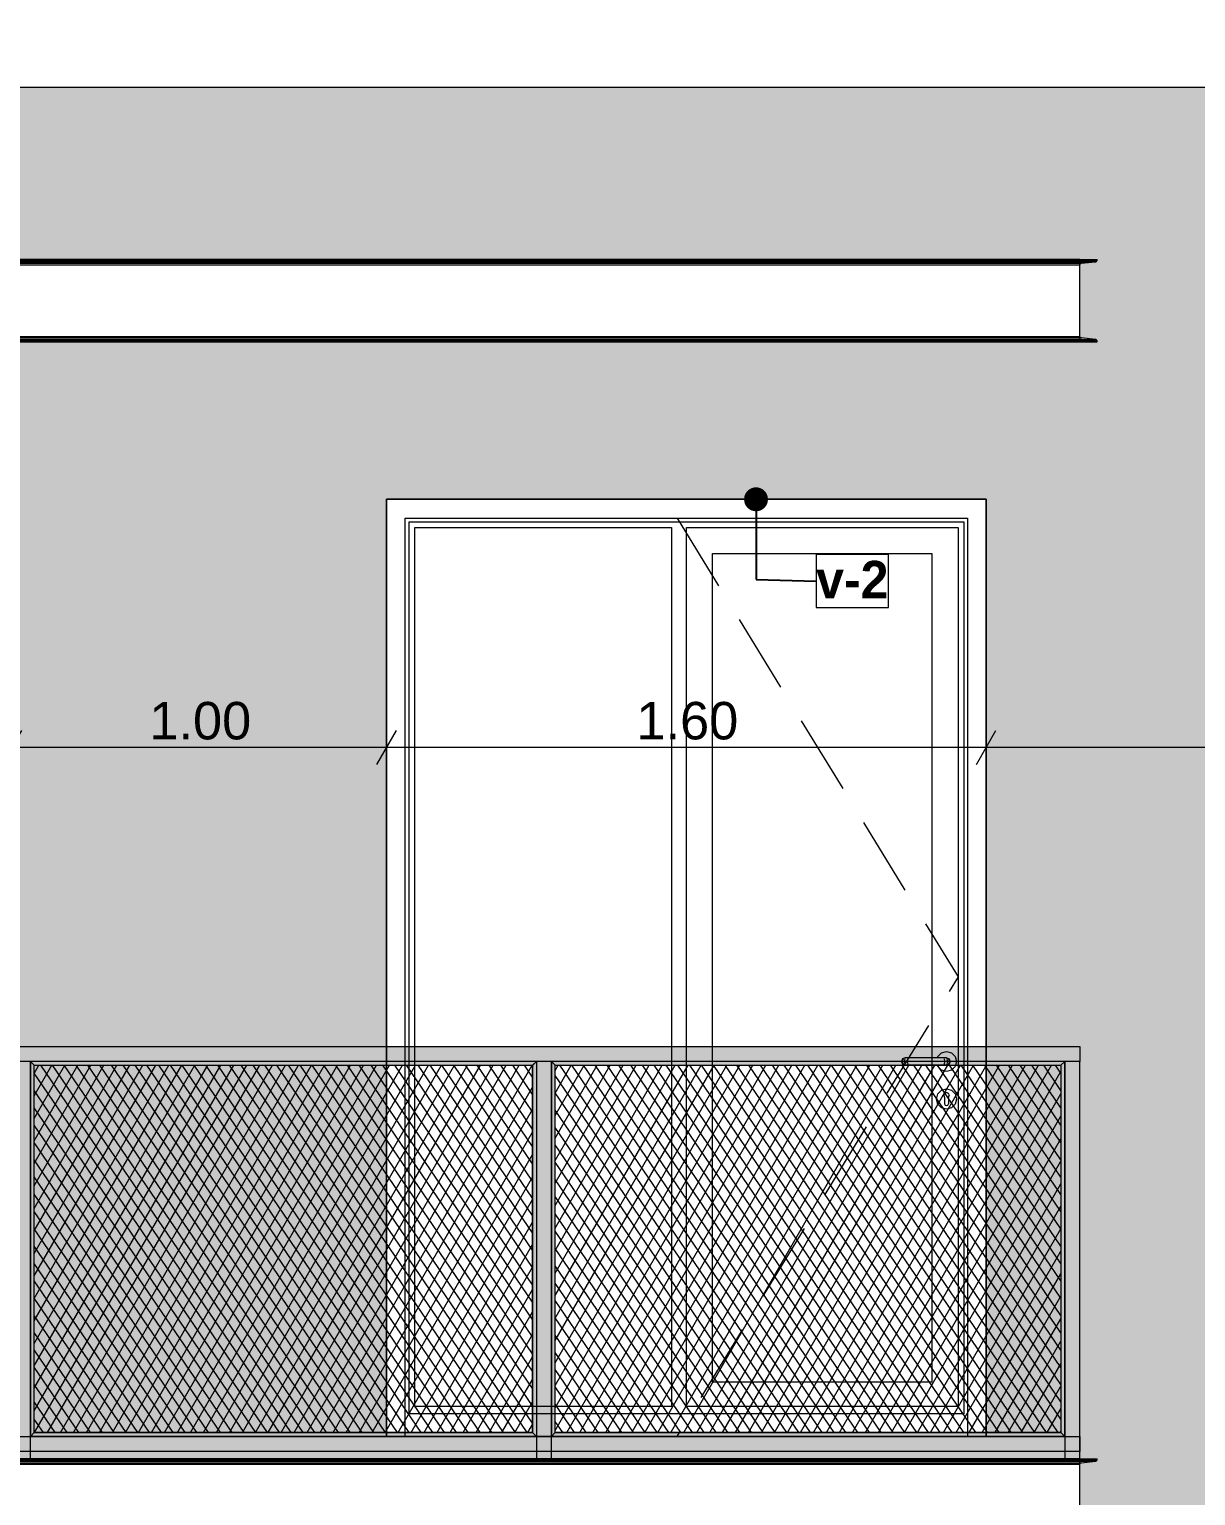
# Model space of a CAD drawing. Header units: millimetres. Extents: x 475206255 to 476720147, y 4620882299 to 4621447368.
# Drawn here: x 475420113 to 475423225, y 4621141987 to 4621145899 of the extents above; entities that cross this region are included whole.
import ezdxf

# ---------------------------------------------------------------- set-up
doc = ezdxf.new("R2010")
doc.units = ezdxf.units.MM
doc.header["$MEASUREMENT"] = 0
doc.set_wipeout_variables(frame=1)
doc.linetypes.add('Hidden Line', pattern=[317.5, 211.666667, -105.833333])
for name, color, linetype, lineweight in [('2D Drafting - General_Pen_No__30_Pen_No__9_Pen_No__9_Pen_No__253', 252, 'Continuous', 0), ('2D Drafting - General_Pen_No__30_Pen_No__9_Pen_No__9_Pen_No__7', 7, 'Continuous', 0), ('2D Drafting - General_Pen_No__7_Pen_No__7', 7, 'Continuous', 0), ('Dimensioning - General_Pen_No__142', 142, 'Continuous', 0), ('New_2D Drafting - General_Pen_No__30_Pen_No__9_Pen_No__9_Pen_No__255', 255, 'Continuous', 0), ('New_2D Drafting - General_Pen_No__30_Pen_No__9_Pen_No__9_Pen_No__7', 7, 'Continuous', 0), ('New_2D Drafting - General_Pen_No__4', 7, 'Continuous', 0), ('New_2D Drafting - General_Pen_No__7', 7, 'Continuous', 0), ('New_Annotation - Label_Pen_No__1', 1, 'Continuous', 0), ('New_Structural - Bearing_Pen_No__250', 7, 'Continuous', 0), ('Structural - Bearing_Pen_No__250', 7, 'Continuous', 0), ('zoma_Pen_No__142', 142, 'Continuous', 0)]:
    doc.layers.add(name, color=color, linetype=linetype, lineweight=lineweight)
doc.layers.add('Dimensioning - General', color=7, linetype='Continuous')
doc.layers.add('zoma', color=7, linetype='Continuous')
doc.styles.add('GENERATED_STYLE_2', font='arial.ttf')
doc.styles.add('GENERATED_STYLE_5', font='')
doc.styles.get('GENERATED_STYLE_5').set_extended_font_data('Avaza', bold=True)
doc.dimstyles.new('GENERATED_STYLE__1', dxfattribs={"dimtxt": 100, "dimasz": 68.640772, "dimexe": 0.18, "dimexo": 0.0625, "dimgap": 0, "dimtad": 1, "dimlfac": 0.001, "dimzin": 0, "dimdsep": 46, "dimtxsty": 'GENERATED_STYLE_2', "dimblk": 'ARROWHEAD_2', "dimblk1": 'ARROWHEAD_2', "dimblk2": 'ARROWHEAD_2', "dimcen": 0.09, "dimse1": 1, "dimse2": 1, "dimclrd": 142, "dimclre": 142, "dimclrt": 142, "dimadec": 0, "dimazin": 0, "dimtfac": 1, "dimtdec": 4, "dimtmove": 0, "dimatfit": 3, "dimfxl": 1, "dimtolj": 1, "dimtzin": 0, "dimarcsym": 0})
doc.dimstyles.new('GENERATED_STYLE__18', dxfattribs={"dimtxt": 100, "dimasz": 68.640772, "dimexe": 0.18, "dimexo": 0.0625, "dimgap": 0, "dimtad": 1, "dimtih": 1, "dimtoh": 1, "dimlfac": 0.001, "dimzin": 0, "dimdsep": 46, "dimtxsty": 'GENERATED_STYLE_2', "dimblk": 'ARROWHEAD_2', "dimblk1": 'ARROWHEAD_2', "dimblk2": 'ARROWHEAD_2', "dimcen": 0.09, "dimse1": 1, "dimse2": 1, "dimclrd": 142, "dimclre": 142, "dimclrt": 142, "dimadec": 0, "dimazin": 0, "dimtfac": 1, "dimtdec": 4, "dimtmove": 0, "dimatfit": 3, "dimfxl": 1, "dimtolj": 1, "dimtzin": 0, "dimarcsym": 0})
doc.dimstyles.new('GENERATED_STYLE__3', dxfattribs={"dimtxt": 200, "dimasz": 64.421331, "dimexe": 0.18, "dimexo": 3, "dimgap": 0, "dimtad": 1, "dimtih": 1, "dimtoh": 1, "dimlfac": 0.001, "dimzin": 0, "dimdsep": 46, "dimtxsty": 'GENERATED_STYLE_2', "dimblk": 'ARROWHEAD_2', "dimblk1": 'ARROWHEAD_2', "dimblk2": 'ARROWHEAD_2', "dimcen": 0.09, "dimclrd": 142, "dimclre": 142, "dimclrt": 142, "dimadec": 0, "dimazin": 0, "dimtfac": 1, "dimtdec": 4, "dimtmove": 0, "dimatfit": 3, "dimfxl": 1, "dimtolj": 1, "dimtzin": 0, "dimarcsym": 0})
doc.dimstyles.new('GENERATED_STYLE__33', dxfattribs={"dimtxt": 0.18, "dimasz": 127.68, "dimexe": 0.18, "dimexo": 0.0625, "dimgap": 0, "dimtad": 0, "dimtih": 1, "dimtoh": 1, "dimdec": 4, "dimzin": 0, "dimdsep": 46, "dimcen": 0.09, "dimadec": 0, "dimazin": 0, "dimtfac": 1, "dimtdec": 4, "dimtmove": 0, "dimatfit": 3, "dimldrblk": 'ARROWHEAD_11', "dimfxl": 1, "dimtolj": 1, "dimtzin": 0, "dimarcsym": 0})
pattern_1 = [(60, (475826095.757, 4621095193.19), (-25.9807621, 15), []), (124.306619, (475826095.757, 4621095193.19), (23.8156986, 11.25), [])]

# ---------------------------------------------------------------- blocks, each defined once
blk = doc.blocks.new('*D552', base_point=(475826095.8, 4621095193.2))
at = {"layer": 'Dimensioning - General_Pen_No__142', "color": 142, "linetype": 'Continuous', "lineweight": 0, "transparency": 16777216}
for p, q in [((475424795.3, 4621142171.1), (475424885.6, 4621142118.9)), ((475424908.2, 4621142145), (475424772.7, 4621142145)), ((475424840.5, 4621141444.9), (475424840.5, 4621142145)), ((475424795.3, 4621141471), (475424885.6, 4621141418.9)), ((475424908.2, 4621141444.9), (475424772.7, 4621141444.9))]:
    blk.add_line(p, q, dxfattribs=at)
at = {"layer": 'Dimensioning - General_Pen_No__142', "color": 142, "lineweight": 0, "transparency": 16777216, "insert": (475424820.5, 4621141661.5), "char_height": 100, "attachment_point": 7, "rotation": 90, "style": 'GENERATED_STYLE_2'}
blk.add_mtext('\\A1;{\\pql;\\fArial|b0|i0|c204|p0;\\W1.000000;0.70}', dxfattribs=at)
blk = doc.blocks.new('ARROWHEAD_2')
at = {"color": 0, "linetype": 'Continuous', "lineweight": 0}
for p, q in [((-0.378, -0.655), (0.378, 0.655)), ((0, 0), (-1, 0))]:
    blk.add_line(p, q, dxfattribs=at)
blk = doc.blocks.new('*D553', base_point=(475826095.8, 4621095193.2))
at = {"layer": 'Dimensioning - General_Pen_No__142', "color": 142, "linetype": 'Continuous', "lineweight": 0, "transparency": 16777216}
for p, q in [((475424795.3, 4621144671), (475424885.6, 4621144618.9)), ((475424908.2, 4621144644.9), (475424772.7, 4621144644.9)), ((475424840.5, 4621142145), (475424840.5, 4621144644.9)), ((475424795.3, 4621142171.1), (475424885.6, 4621142118.9)), ((475424908.2, 4621142145), (475424772.7, 4621142145))]:
    blk.add_line(p, q, dxfattribs=at)
at = {"layer": 'Dimensioning - General_Pen_No__142', "color": 142, "lineweight": 0, "transparency": 16777216, "insert": (475424820.5, 4621143261.5), "char_height": 100, "attachment_point": 7, "rotation": 90, "style": 'GENERATED_STYLE_2'}
blk.add_mtext('\\A1;{\\pql;\\fArial|b0|i0|c204|p0;\\W1.000000;2.50}', dxfattribs=at)
blk = doc.blocks.new('*D554', base_point=(475826095.8, 4621095193.2))
at = {"layer": 'Dimensioning - General_Pen_No__142', "color": 142, "linetype": 'Continuous', "lineweight": 0, "transparency": 16777216}
for p, q in [((475424885.6, 4621145718.5), (475424795.3, 4621145770.6)), ((475424840.5, 4621145744.5), (475424840.5, 4621145788.7)), ((475424908.2, 4621145744.5), (475424772.7, 4621145744.5)), ((475424840.5, 4621144644.9), (475424840.5, 4621145744.5)), ((475424795.3, 4621144671), (475424885.6, 4621144618.9)), ((475424908.2, 4621144644.9), (475424772.7, 4621144644.9))]:
    blk.add_line(p, q, dxfattribs=at)
at = {"layer": 'Dimensioning - General_Pen_No__142', "color": 142, "lineweight": 0, "transparency": 16777216, "insert": (475424820.5, 4621145061.3), "char_height": 100, "attachment_point": 7, "rotation": 90, "style": 'GENERATED_STYLE_2'}
blk.add_mtext('\\A1;{\\pql;\\fArial|b0|i0|c204|p0;\\W1.000000;1.10}', dxfattribs=at)
blk = doc.blocks.new('*D1526', base_point=(475826095.8, 4621095193.2))
at = {"layer": 'zoma_Pen_No__142', "color": 142, "linetype": 'Continuous', "lineweight": 0, "transparency": 16777216}
for p, q in [((475414015.9, 4621126477.3), (475414015.9, 4621126604.5)), ((475420515.9, 4621126477.3), (475420515.9, 4621126604.5)), ((475414040.3, 4621126583.3), (475413991.4, 4621126498.5)), ((475420540.3, 4621126583.3), (475420491.4, 4621126498.5)), ((475414015.9, 4621126540.9), (475420515.9, 4621126540.9))]:
    blk.add_line(p, q, dxfattribs=at)
at = {"layer": 'zoma_Pen_No__142', "color": 142, "lineweight": 0, "transparency": 16777216, "char_height": 200, "attachment_point": 7, "style": 'GENERATED_STYLE_2'}
for s, insert in [('\\A1;{\\pql;\\fArial|b0|i0|c204|p0;\\W1.000000;6.50}', (475416998.9, 4621126580.9)), ('\\A1;{\\pql;\\fArial|b0|i0|c204|p0;\\W1.000000;0.40}', (475419957.5, 4621126580.9))]:
    blk.add_mtext(s, dxfattribs=dict(at, insert=insert))
blk = doc.blocks.new('*D1527', base_point=(475826095.8, 4621095193.2))
at = {"layer": 'zoma_Pen_No__142', "color": 142, "linetype": 'Continuous', "lineweight": 0, "transparency": 16777216}
for p, q in [((475420515.9, 4621126477.3), (475420515.9, 4621126604.5)), ((475420915.9, 4621126477.3), (475420915.9, 4621126604.5)), ((475420540.3, 4621126583.3), (475420491.4, 4621126498.5)), ((475420940.3, 4621126583.3), (475420891.4, 4621126498.5)), ((475420515.9, 4621126540.9), (475420915.9, 4621126540.9))]:
    blk.add_line(p, q, dxfattribs=at)
blk = doc.blocks.new('*D1528', base_point=(475826095.8, 4621095193.2))
at = {"layer": 'zoma_Pen_No__142', "color": 142, "linetype": 'Continuous', "lineweight": 0, "transparency": 16777216}
for p, q in [((475420915.9, 4621126477.3), (475420915.9, 4621126604.5)), ((475427415.9, 4621126477.3), (475427415.9, 4621126604.5)), ((475420940.3, 4621126583.3), (475420891.4, 4621126498.5)), ((475427440.3, 4621126583.3), (475427391.4, 4621126498.5)), ((475420915.9, 4621126540.9), (475427415.9, 4621126540.9))]:
    blk.add_line(p, q, dxfattribs=at)
at = {"layer": 'zoma_Pen_No__142', "color": 142, "lineweight": 0, "transparency": 16777216, "char_height": 200, "attachment_point": 7, "style": 'GENERATED_STYLE_2'}
for s, insert in [('\\A1;{\\pql;\\fArial|b0|i0|c204|p0;\\W1.000000;6.50}', (475423898.9, 4621126580.9)), ('\\A1;{\\pql;\\fArial|b0|i0|c204|p0;\\W1.000000;0.40}', (475426857.5, 4621126580.9))]:
    blk.add_mtext(s, dxfattribs=dict(at, insert=insert))
blk = doc.blocks.new('ARROWHEAD_11')
at = {"color": 0, "linetype": 'Continuous', "lineweight": 0}
blk.add_line((0, 0), (-1, 0), dxfattribs=at)
at = {"color": 0, "linetype": 'Continuous', "lineweight": 0, "const_width": 0.25, "flags": 128}
blk.add_lwpolyline([(-0.125, 0, 1), (0.125, 0, 1)], format="xyb", close=True, dxfattribs=at)
blk = doc.blocks.new('*D1869', base_point=(475826095.8, 4621095193.2))
at = {"layer": 'Dimensioning - General_Pen_No__142', "color": 142, "linetype": 'Continuous', "lineweight": 0, "transparency": 16777216}
for p, q in [((475419841.3, 4621142111), (475419931.6, 4621142058.9)), ((475419954.2, 4621142085), (475419818.7, 4621142085)), ((475419886.5, 4621141865), (475419886.5, 4621142085)), ((475419841.3, 4621141891), (475419931.6, 4621141838.9)), ((475419954.2, 4621141865), (475419818.7, 4621141865))]:
    blk.add_line(p, q, dxfattribs=at)
blk = doc.blocks.new('*D1870', base_point=(475826095.8, 4621095193.2))
at = {"layer": 'Dimensioning - General_Pen_No__142', "color": 142, "linetype": 'Continuous', "lineweight": 0, "transparency": 16777216}
for p, q in [((475419954.2, 4621143185), (475419818.7, 4621143185)), ((475419841.3, 4621143211), (475419931.6, 4621143158.9)), ((475419886.5, 4621142085), (475419886.5, 4621143185)), ((475419841.3, 4621142111), (475419931.6, 4621142058.9)), ((475419954.2, 4621142085), (475419818.7, 4621142085))]:
    blk.add_line(p, q, dxfattribs=at)
at = {"layer": 'Dimensioning - General_Pen_No__142', "color": 142, "lineweight": 0, "transparency": 16777216, "insert": (475419866.5, 4621142501.5), "char_height": 100, "attachment_point": 7, "rotation": 90, "style": 'GENERATED_STYLE_2'}
blk.add_mtext('\\A1;{\\pql;\\fArial|b0|i0|c204|p0;\\W1.000000;1.10}', dxfattribs=at)
blk = doc.blocks.new('*D2321', base_point=(475826095.8, 4621095193.2))
at = {"layer": 'Dimensioning - General_Pen_No__142', "color": 142, "linetype": 'Continuous', "lineweight": 0, "transparency": 16777216}
for p, q in [((475422666.3, 4621144050.6), (475422666.3, 4621143915.2)), ((475425066.7, 4621144050.6), (475425066.7, 4621143915.2)), ((475422640.2, 4621143937.8), (475422692.3, 4621144028.1)), ((475425040.6, 4621143937.8), (475425092.7, 4621144028.1)), ((475425066.7, 4621143982.9), (475422666.3, 4621143982.9))]:
    blk.add_line(p, q, dxfattribs=at)
at = {"layer": 'Dimensioning - General_Pen_No__142', "color": 142, "lineweight": 0, "transparency": 16777216, "insert": (475423733, 4621144002.9), "char_height": 100, "attachment_point": 7, "style": 'GENERATED_STYLE_2'}
blk.add_mtext('\\A1;{\\pql;\\fArial|b0|i0|c204|p0;\\W1.000000;2.40}', dxfattribs=at)
blk = doc.blocks.new('*D2322', base_point=(475826095.8, 4621095193.2))
at = {"layer": 'Dimensioning - General_Pen_No__142', "color": 142, "linetype": 'Continuous', "lineweight": 0, "transparency": 16777216}
for p, q in [((475421066.3, 4621144050.6), (475421066.3, 4621143915.2)), ((475422666.3, 4621144050.6), (475422666.3, 4621143915.2)), ((475421040.2, 4621143937.8), (475421092.3, 4621144028.1)), ((475422640.2, 4621143937.8), (475422692.3, 4621144028.1)), ((475422666.3, 4621143982.9), (475421066.3, 4621143982.9))]:
    blk.add_line(p, q, dxfattribs=at)
at = {"layer": 'Dimensioning - General_Pen_No__142', "color": 142, "lineweight": 0, "transparency": 16777216, "insert": (475421732.8, 4621144002.9), "char_height": 100, "attachment_point": 7, "style": 'GENERATED_STYLE_2'}
blk.add_mtext('\\A1;{\\pql;\\fArial|b0|i0|c204|p0;\\W1.000000;1.60}', dxfattribs=at)
blk = doc.blocks.new('*D2323', base_point=(475826095.8, 4621095193.2))
at = {"layer": 'Dimensioning - General_Pen_No__142', "color": 142, "linetype": 'Continuous', "lineweight": 0, "transparency": 16777216}
for p, q in [((475420066.7, 4621144050.6), (475420066.7, 4621143915.2)), ((475421066.3, 4621144050.6), (475421066.3, 4621143915.2)), ((475420040.6, 4621143937.8), (475420092.8, 4621144028.1)), ((475421040.2, 4621143937.8), (475421092.3, 4621144028.1)), ((475421066.3, 4621143982.9), (475420066.7, 4621143982.9))]:
    blk.add_line(p, q, dxfattribs=at)
at = {"layer": 'Dimensioning - General_Pen_No__142', "color": 142, "lineweight": 0, "transparency": 16777216, "insert": (475420433, 4621144002.9), "char_height": 100, "attachment_point": 7, "style": 'GENERATED_STYLE_2'}
blk.add_mtext('\\A1;{\\pql;\\fArial|b0|i0|c204|p0;\\W1.000000;1.00}', dxfattribs=at)

msp = doc.modelspace()

# ---------------------------------------------------------------- hatches: boundary and pattern name
at = {"layer": '2D Drafting - General_Pen_No__30_Pen_No__9_Pen_No__9_Pen_No__253', "linetype": 'Continuous', "lineweight": 0}
h = msp.add_hatch(dxfattribs=at)
h.set_pattern_fill('BRICK___RUNNING_BOND', color=252, style=0, pattern_type=2)
h.set_pattern_definition([(180, (475382668.45, 4621135278.51), (0, 66.64), []), (90, (475382668.45, 4621135278.5), (244.8, 0), [66.64, -66.64]), (90, (475382546.05, 4621135345.15), (244.8, 0), [66.64, -66.64])])
h.paths.add_polyline_path([(475407116.097, 4621132444.943), (475407116.097, 4621145744.536), (475427886.496, 4621145744.536), (475427886.496, 4621132444.943), (475424099.531, 4621132444.942), (475422915.902, 4621132444.943), (475420516.519, 4621132444.943), (475420516.519, 4621135044.943), (475418016.519, 4621135044.943), (475418016.519, 4621132444.943), (475417816.698, 4621132444.943), (475417816.698, 4621135044.924), (475414016.698, 4621135044.924), (475414016.698, 4621132444.943), (475413616.479, 4621132444.943), (475411316.097, 4621132444.943), (475411316.097, 4621145344.955), (475409845.506, 4621145344.955), (475409816.623, 4621145344.955), (475407515.336, 4621145344.955), (475407515.336, 4621135744.944), (475407515.336, 4621135044.961), (475407516.097, 4621135044.961), (475407516.097, 4621132545), (475407516.097, 4621132444.943)])
h.paths.add_polyline_path([(475411816.173, 4621143044.943), (475411816.173, 4621144644.943), (475413416.173, 4621144644.943), (475413416.173, 4621143044.943)], flags=0)
h.paths.add_polyline_path([(475411816.178, 4621135044.943), (475413416.178, 4621135044.943), (475413416.178, 4621133444.942), (475411816.178, 4621133444.942)], flags=0)
h.paths.add_polyline_path([(475413416.178, 4621136644.942), (475411816.178, 4621136644.942), (475411816.178, 4621138244.943), (475413416.178, 4621138244.943)], flags=0)
h.paths.add_polyline_path([(475413416.178, 4621139844.942), (475411816.178, 4621139844.942), (475411816.178, 4621141444.943), (475413416.178, 4621141444.943)], flags=0)
h.paths.add_polyline_path([(475414016.097, 4621135464.943), (475422915.902, 4621135464.943), (475422915.902, 4621135684.943), (475418666.092, 4621135684.943), (475418666.092, 4621135744.932), (475418666.092, 4621135744.944), (475418666.092, 4621138244.955), (475418666.092, 4621138664.943), (475422915.902, 4621138664.943), (475422915.902, 4621138884.943), (475418666.092, 4621138884.943), (475418666.092, 4621141864.943), (475422915.902, 4621141864.943), (475422915.902, 4621142084.943), (475420066.548, 4621142084.943), (475420066.548, 4621144644.937), (475419166.549, 4621144644.937), (475419166.549, 4621142084.943), (475418666.092, 4621142084.943), (475418666.092, 4621145064.943), (475422915.902, 4621145064.943), (475422915.902, 4621145284.943), (475414016.097, 4621145284.943), (475414016.097, 4621145064.943), (475417166.094, 4621145064.943), (475417166.094, 4621142084.943), (475414016.097, 4621142084.943), (475414016.097, 4621141864.943), (475417166.094, 4621141864.943), (475417166.094, 4621138884.943), (475414016.097, 4621138884.943), (475414016.097, 4621138664.943), (475417166.094, 4621138664.943), (475417166.094, 4621138244.955), (475417166.094, 4621135744.944), (475417166.094, 4621135744.924), (475417166.094, 4621135684.943), (475414016.097, 4621135684.943)], flags=0)
h.paths.add_polyline_path([(475416466.026, 4621135744.913), (475416466.026, 4621138244.923), (475414866.018, 4621138244.923), (475414866.018, 4621135744.913)], flags=0)
h.paths.add_polyline_path([(475414866.026, 4621144644.918), (475416466.035, 4621144644.918), (475416466.035, 4621142144.923), (475414866.026, 4621142144.923)], flags=0)
h.paths.add_polyline_path([(475416466.035, 4621138944.924), (475414866.026, 4621138944.924), (475414866.026, 4621141444.918), (475416466.035, 4621141444.918)], flags=0)
h.paths.add_polyline_path([(475419166.549, 4621138944.945), (475420066.548, 4621138944.945), (475420066.548, 4621141444.94), (475419166.549, 4621141444.94)], flags=0)
h.paths.add_polyline_path([(475419166.549, 4621138244.94), (475419166.549, 4621135744.945), (475420066.548, 4621135744.945), (475420066.548, 4621138244.94)], flags=0)
h.paths.add_polyline_path([(475422666.097, 4621132544.993), (475421066.097, 4621132544.993), (475421066.097, 4621135044.993), (475422666.097, 4621135044.993)], flags=0)
h.paths.add_polyline_path([(475421066.097, 4621144644.939), (475421066.097, 4621142144.943), (475422666.097, 4621142144.943), (475422666.097, 4621144644.939)], flags=0)
h.paths.add_polyline_path([(475421066.105, 4621138944.931), (475422666.097, 4621138944.931), (475422666.097, 4621138944.943), (475422666.097, 4621141444.937), (475421766.097, 4621141444.937), (475421066.105, 4621141444.937)], flags=0)
h.paths.add_polyline_path([(475421066.105, 4621135744.929), (475422666.097, 4621135744.929), (475422666.097, 4621135744.943), (475422666.097, 4621138244.94), (475421766.097, 4621138244.94), (475421066.105, 4621138244.94)], flags=0)
h.paths.add_polyline_path([(475425066.474, 4621132544.995), (475426666.486, 4621132544.995), (475426666.477, 4621135044.946), (475425066.477, 4621135044.941)], flags=0)
h.paths.add_polyline_path([(475425066.502, 4621135744.936), (475426666.511, 4621135744.936), (475426666.511, 4621138244.935), (475425066.511, 4621138244.941)], flags=0)
h.paths.add_polyline_path([(475426666.511, 4621142144.937), (475426666.511, 4621144644.941), (475425066.511, 4621144644.941), (475425066.509, 4621142144.937)], flags=0)
h.paths.add_polyline_path([(475426666.514, 4621138944.999), (475426666.514, 4621141444.941), (475425066.511, 4621141444.941), (475425066.509, 4621138944.999)], flags=0)
at = {"layer": 'New_2D Drafting - General_Pen_No__30_Pen_No__9_Pen_No__9_Pen_No__255', "linetype": 'Continuous', "lineweight": 0}
for points in [[(475418666.09, 4621143184.946), (475422915.9, 4621143184.946), (475422915.9, 4621143144.946), (475418666.09, 4621143144.946)], [(475420075.9, 4621142084.918), (475420115.9, 4621142084.918), (475420115.9, 4621143144.946), (475420075.9, 4621143144.946)], [(475420115.9, 4621142144.944), (475420125.9, 4621142154.944), (475420125.9, 4621143134.972), (475420115.9, 4621143144.972)], [(475421455.926, 4621143134.972), (475421465.926, 4621143144.972), (475420115.9, 4621143144.972), (475420125.9, 4621143134.972)], [(475421465.9, 4621142144.918), (475421455.9, 4621142154.918), (475421455.9, 4621143134.946), (475421465.9, 4621143144.946)], [(475421465.9, 4621142084.918), (475421505.9, 4621142084.918), (475421505.9, 4621143144.946), (475421465.9, 4621143144.946)], [(475421505.9, 4621142144.944), (475421515.9, 4621142154.944), (475421515.9, 4621143134.946), (475421505.9, 4621143144.946)], [(475422865.814, 4621143134.946), (475422875.814, 4621143144.946), (475421505.9, 4621143144.946), (475421515.9, 4621143134.946)], [(475422875.9, 4621143144.946), (475422865.814, 4621143134.946), (475422865.814, 4621142154.944), (475422875.9, 4621142144.944)], [(475422875.9, 4621142084.952), (475422915.9, 4621142084.952), (475422915.9, 4621143144.946), (475422875.9, 4621143144.946)], [(475418666.09, 4621142144.944), (475422915.9, 4621142144.944), (475422915.9, 4621142104.944), (475418666.09, 4621142104.944)], [(475421455.9, 4621142154.97), (475421465.926, 4621142144.944), (475420115.874, 4621142144.944), (475420125.9, 4621142154.97)], [(475422865.814, 4621142154.944), (475422875.9, 4621142144.944), (475421505.9, 4621142144.944), (475421515.9, 4621142154.944)]]:
    msp.add_hatch(color=255, dxfattribs=at).paths.add_polyline_path(points)
at = {"layer": 'New_2D Drafting - General_Pen_No__7', "linetype": 'Continuous', "lineweight": 0}
h = msp.add_hatch(dxfattribs=at)
h.set_pattern_fill('BATT_INSULATION', style=0, pattern_type=2)
h.set_pattern_definition(pattern_1)
h.paths.add_polyline_path([(475420125.9, 4621143134.972), (475421455.9, 4621143134.972), (475421455.9, 4621142154.97), (475420125.9, 4621142154.97)])
h = msp.add_hatch(dxfattribs=at)
h.set_pattern_fill('BATT_INSULATION', style=0, pattern_type=2)
h.set_pattern_definition(pattern_1)
h.paths.add_polyline_path([(475421515.9, 4621143134.946), (475422865.814, 4621143134.946), (475422865.814, 4621142154.944), (475421515.9, 4621142154.944)])

# ---------------------------------------------------------------- linework, layer by layer
at = {"layer": '2D Drafting - General_Pen_No__30_Pen_No__9_Pen_No__9_Pen_No__7', "color": 7, "linetype": 'Continuous', "lineweight": 0, "flags": 128}
for points in [[(475424099.531, 4621132444.942), (475422915.902, 4621132444.943), (475420516.519, 4621132444.943), (475420516.519, 4621135044.943), (475418016.519, 4621135044.943), (475418016.519, 4621132444.943), (475417816.698, 4621132444.943), (475417816.698, 4621135044.924), (475414016.698, 4621135044.924), (475414016.698, 4621132444.943), (475413616.479, 4621132444.943), (475411316.097, 4621132444.943), (475411316.097, 4621145344.955), (475409845.506, 4621145344.955), (475409816.623, 4621145344.955), (475407515.336, 4621145344.955), (475407515.336, 4621135744.944), (475407515.336, 4621135044.961), (475407516.097, 4621135044.961), (475407516.097, 4621132545), (475407516.097, 4621132444.943), (475407116.097, 4621132444.943), (475407116.097, 4621145744.536), (475427886.496, 4621145744.536)], [(475422915.902, 4621138664.943), (475422915.902, 4621138884.943), (475418666.092, 4621138884.943), (475418666.092, 4621141864.943), (475422915.902, 4621141864.943), (475422915.902, 4621142084.943), (475420066.548, 4621142084.943), (475420066.548, 4621144644.937), (475419166.549, 4621144644.937), (475419166.549, 4621142084.943), (475418666.092, 4621142084.943), (475418666.092, 4621145064.943), (475422915.902, 4621145064.943), (475422915.902, 4621145284.943), (475414016.097, 4621145284.943), (475414016.097, 4621145064.943), (475417166.094, 4621145064.943), (475417166.094, 4621142084.943), (475414016.097, 4621142084.943), (475414016.097, 4621141864.943), (475417166.094, 4621141864.943), (475417166.094, 4621138884.943), (475414016.097, 4621138884.943), (475414016.097, 4621138664.943)]]:
    msp.add_lwpolyline(points, dxfattribs=at)
msp.add_lwpolyline([(475421066.097, 4621144644.939), (475421066.097, 4621142144.943), (475422666.097, 4621142144.943), (475422666.097, 4621144644.939)], close=True, dxfattribs=at)
at = {"layer": '2D Drafting - General_Pen_No__7_Pen_No__7', "color": 7, "linetype": 'Continuous', "lineweight": 0, "flags": 128}
for points in [[(475422661.97, 4621142144.932), (475421066.086, 4621142144.938), (475421066.095, 4621144644.938), (475422666.095, 4621144644.932)], [(475422666.095, 4621144644.932), (475422666.086, 4621142144.932), (475422661.97, 4621142144.932)]]:
    msp.add_lwpolyline(points, dxfattribs=at)
for points in [[(475421116.095, 4621144594.936), (475422616.095, 4621144594.931), (475422616.086, 4621142144.933), (475421116.086, 4621142144.939)], [(475421126.095, 4621144584.936), (475422606.095, 4621144584.931), (475422606.087, 4621142204.934), (475421126.087, 4621142204.939)], [(475421141.095, 4621144569.936), (475421826.095, 4621144569.934), (475421826.087, 4621142224.936), (475421141.087, 4621142224.939)], [(475421866.091, 4621144569.934), (475422591.095, 4621144569.931), (475422591.087, 4621142224.934), (475421866.087, 4621142224.936)], [(475421936.094, 4621144499.934), (475422521.094, 4621144499.932), (475422521.087, 4621142289.934), (475421936.087, 4621142289.936)]]:
    msp.add_lwpolyline(points, close=True, dxfattribs=at)
at = {"layer": '2D Drafting - General_Pen_No__7_Pen_No__7', "color": 7, "linetype": 'Hidden Line', "lineweight": 0, "flags": 128}
msp.add_lwpolyline([(475421841.095, 4621144594.934), (475422591.091, 4621143370.809), (475421841.863, 4621142146.219)], dxfattribs=at)
at = {"layer": 'New_2D Drafting - General_Pen_No__30_Pen_No__9_Pen_No__9_Pen_No__7', "color": 7, "linetype": 'Continuous', "lineweight": 0, "flags": 128}
for points in [[(475418666.09, 4621143184.946), (475422915.9, 4621143184.946), (475422915.9, 4621143144.946), (475418666.09, 4621143144.946)], [(475420075.9, 4621142084.918), (475420115.9, 4621142084.918), (475420115.9, 4621143144.946), (475420075.9, 4621143144.946)], [(475420115.9, 4621142144.944), (475420125.9, 4621142154.944), (475420125.9, 4621143134.972), (475420115.9, 4621143144.972)], [(475421455.926, 4621143134.972), (475421465.926, 4621143144.972), (475420115.9, 4621143144.972), (475420125.9, 4621143134.972)], [(475421465.9, 4621142144.918), (475421455.9, 4621142154.918), (475421455.9, 4621143134.946), (475421465.9, 4621143144.946)], [(475421465.9, 4621142084.918), (475421505.9, 4621142084.918), (475421505.9, 4621143144.946), (475421465.9, 4621143144.946)], [(475421505.9, 4621142144.944), (475421515.9, 4621142154.944), (475421515.9, 4621143134.946), (475421505.9, 4621143144.946)], [(475422865.814, 4621143134.946), (475422875.814, 4621143144.946), (475421505.9, 4621143144.946), (475421515.9, 4621143134.946)], [(475422875.9, 4621143144.946), (475422865.814, 4621143134.946), (475422865.814, 4621142154.944), (475422875.9, 4621142144.944)], [(475422875.9, 4621142084.952), (475422915.9, 4621142084.952), (475422915.9, 4621143144.946), (475422875.9, 4621143144.946)], [(475418666.09, 4621142144.944), (475422915.9, 4621142144.944), (475422915.9, 4621142104.944), (475418666.09, 4621142104.944)], [(475421455.9, 4621142154.97), (475421465.926, 4621142144.944), (475420115.874, 4621142144.944), (475420125.9, 4621142154.97)], [(475422865.814, 4621142154.944), (475422875.9, 4621142144.944), (475421505.9, 4621142144.944), (475421515.9, 4621142154.944)]]:
    msp.add_lwpolyline(points, close=True, dxfattribs=at)
at = {"layer": 'New_2D Drafting - General_Pen_No__4', "color": 7, "linetype": 'Continuous', "lineweight": 0, "flags": 128}
for points in [[(475420125.9, 4621143134.972), (475421455.9, 4621143134.972), (475421455.9, 4621142154.97), (475420125.9, 4621142154.97)], [(475421515.9, 4621143134.946), (475422865.814, 4621143134.946), (475422865.814, 4621142154.944), (475421515.9, 4621142154.944)]]:
    msp.add_lwpolyline(points, close=True, dxfattribs=at)
at = {"layer": 'New_Structural - Bearing_Pen_No__250', "color": 7, "linetype": 'Continuous', "lineweight": 0}
for p, q in [((475422443.128, 4621143152.004), (475422440.199, 4621143144.933)), ((475422440.199, 4621143144.933), (475422443.128, 4621143137.862)), ((475422444.681, 4621143152.004), (475422441.921, 4621143144.933)), ((475422441.921, 4621143144.933), (475422444.68, 4621143137.862)), ((475422450.2, 4621143154.933), (475422443.128, 4621143152.004)), ((475422449.495, 4621143152.004), (475422447.383, 4621143144.933)), ((475422447.383, 4621143144.933), (475422449.495, 4621143137.862)), ((475422451.341, 4621143154.933), (475422450.2, 4621143154.933)), ((475422454.593, 4621143154.933), (475422451.341, 4621143154.933)), ((475422459.459, 4621143154.933), (475422454.593, 4621143154.933)), ((475422456.7, 4621143152.004), (475422455.557, 4621143144.933)), ((475422455.557, 4621143144.933), (475422456.7, 4621143137.862)), ((475422465.2, 4621143154.933), (475422459.459, 4621143154.933)), ((475422545.2, 4621143154.933), (475422465.2, 4621143154.933)), ((475422535.879, 4621143154.933), (475422536.817, 4621143158.433)), ((475422536.817, 4621143158.433), (475422546.7, 4621143168.315)), ((475422550.94, 4621143154.933), (475422545.2, 4621143154.933)), ((475422546.7, 4621143168.315), (475422560.2, 4621143171.933)), ((475422555.806, 4621143154.933), (475422550.94, 4621143154.933)), ((475422553.699, 4621143152.004), (475422554.842, 4621143144.933)), ((475422554.842, 4621143144.933), (475422553.699, 4621143137.861)), ((475422559.058, 4621143154.933), (475422555.806, 4621143154.933)), ((475422560.2, 4621143154.933), (475422559.058, 4621143154.933)), ((475422560.2, 4621143171.933), (475422573.7, 4621143168.315)), ((475422560.2, 4621143154.933), (475422567.271, 4621143152.004)), ((475422560.904, 4621143152.004), (475422563.016, 4621143144.933)), ((475422563.016, 4621143144.933), (475422560.904, 4621143137.861)), ((475422565.718, 4621143152.004), (475422568.477, 4621143144.933)), ((475422568.477, 4621143144.933), (475422565.718, 4621143137.861)), ((475422567.271, 4621143152.004), (475422570.199, 4621143144.933)), ((475422570.199, 4621143144.933), (475422567.271, 4621143137.861)), ((475422573.7, 4621143168.315), (475422583.582, 4621143158.432)), ((475422583.582, 4621143158.432), (475422587.199, 4621143144.932)), ((475422587.199, 4621143144.932), (475422583.582, 4621143131.432)), ((475422443.128, 4621143137.862), (475422450.199, 4621143134.933)), ((475422451.341, 4621143134.933), (475422450.199, 4621143134.933)), ((475422454.593, 4621143134.933), (475422451.341, 4621143134.933)), ((475422459.459, 4621143134.933), (475422454.593, 4621143134.933)), ((475422465.199, 4621143134.933), (475422459.459, 4621143134.933)), ((475422545.199, 4621143134.933), (475422465.199, 4621143134.933)), ((475422536.817, 4621143131.433), (475422535.879, 4621143134.933)), ((475422546.699, 4621143121.55), (475422536.817, 4621143131.433)), ((475422550.94, 4621143134.933), (475422545.199, 4621143134.933)), ((475422560.199, 4621143117.933), (475422546.699, 4621143121.55)), ((475422555.806, 4621143134.933), (475422550.94, 4621143134.933)), ((475422559.058, 4621143134.933), (475422555.806, 4621143134.933)), ((475422560.199, 4621143134.933), (475422559.058, 4621143134.933)), ((475422567.271, 4621143137.861), (475422560.199, 4621143134.933)), ((475422573.699, 4621143121.55), (475422560.199, 4621143117.933)), ((475422583.582, 4621143131.432), (475422573.699, 4621143121.55)), ((475422536.816, 4621143058.433), (475422546.699, 4621143068.315)), ((475422546.699, 4621143068.315), (475422560.199, 4621143071.933)), ((475422560.199, 4621143071.933), (475422573.699, 4621143068.315)), ((475422573.699, 4621143068.315), (475422583.582, 4621143058.432)), ((475422533.199, 4621143044.933), (475422536.816, 4621143058.433)), ((475422536.816, 4621143031.433), (475422533.199, 4621143044.933)), ((475422546.699, 4621143021.55), (475422536.816, 4621143031.433)), ((475422553.479, 4621143056.572), (475422552.731, 4621143054.625)), ((475422552.731, 4621143054.625), (475422555.199, 4621143049.333)), ((475422553.479, 4621143056.572), (475422554.824, 4621143060.076)), ((475422560.199, 4621143062.358), (475422554.824, 4621143060.076)), ((475422555.199, 4621143049.333), (475422555.199, 4621143047.819)), ((475422555.199, 4621143047.819), (475422555.199, 4621143044.933)), ((475422555.199, 4621143044.933), (475422555.199, 4621143042.046)), ((475422555.199, 4621143042.046), (475422555.199, 4621143036.272)), ((475422555.199, 4621143036.272), (475422555.199, 4621143032.433)), ((475422555.199, 4621143032.433), (475422556.664, 4621143028.897)), ((475422556.664, 4621143028.897), (475422560.199, 4621143027.433)), ((475422565.574, 4621143060.076), (475422560.199, 4621143062.358)), ((475422560.199, 4621143027.433), (475422563.735, 4621143028.897)), ((475422563.735, 4621143028.897), (475422565.199, 4621143032.433)), ((475422565.199, 4621143049.333), (475422567.667, 4621143054.625)), ((475422565.199, 4621143047.819), (475422565.199, 4621143049.333)), ((475422565.199, 4621143047.819), (475422565.199, 4621143044.933)), ((475422565.199, 4621143044.933), (475422565.199, 4621143042.046)), ((475422565.199, 4621143042.046), (475422565.199, 4621143036.272)), ((475422565.199, 4621143036.272), (475422565.199, 4621143032.433)), ((475422566.919, 4621143056.572), (475422565.574, 4621143060.076)), ((475422566.919, 4621143056.572), (475422567.667, 4621143054.625)), ((475422583.582, 4621143031.432), (475422573.699, 4621143021.55)), ((475422583.582, 4621143058.432), (475422587.199, 4621143044.932)), ((475422587.199, 4621143044.932), (475422583.582, 4621143031.432)), ((475422560.199, 4621143017.933), (475422546.699, 4621143021.55)), ((475422573.699, 4621143021.55), (475422560.199, 4621143017.933))]:
    msp.add_line(p, q, dxfattribs=at)
at = {"layer": 'Structural - Bearing_Pen_No__250', "color": 7, "linetype": 'Continuous', "lineweight": 0}
for p, q in [((475413969.769, 4621145284.943), (475422962.226, 4621145284.943)), ((475413969.769, 4621145282.448), (475422962.226, 4621145282.448)), ((475413974.232, 4621145278.493), (475422957.764, 4621145278.493)), ((475414011.633, 4621145274.503), (475422920.363, 4621145274.503)), ((475414016.095, 4621145270.548), (475422915.9, 4621145270.548)), ((475422915.9, 4621145270.548), (475422916.3, 4621145272.079)), ((475422915.9, 4621145079.357), (475422915.9, 4621145270.548)), ((475422916.3, 4621145272.079), (475422917.438, 4621145273.376)), ((475422917.438, 4621145273.376), (475422919.141, 4621145274.243)), ((475422919.141, 4621145274.243), (475422920.363, 4621145274.503)), ((475422920.363, 4621145274.503), (475422957.764, 4621145278.493)), ((475422957.764, 4621145278.493), (475422958.986, 4621145278.752)), ((475422958.986, 4621145278.752), (475422960.689, 4621145279.619)), ((475422960.689, 4621145279.619), (475422961.826, 4621145280.917)), ((475422961.826, 4621145280.917), (475422962.226, 4621145282.448)), ((475422962.226, 4621145282.448), (475422962.226, 4621145284.943)), ((475413969.769, 4621145067.438), (475422962.226, 4621145067.438)), ((475413969.769, 4621145064.943), (475422962.226, 4621145064.943)), ((475413974.232, 4621145071.393), (475422957.764, 4621145071.393)), ((475414011.633, 4621145075.383), (475422920.363, 4621145075.383)), ((475414016.095, 4621145079.338), (475422915.9, 4621145079.338)), ((475422916.3, 4621145077.807), (475422915.9, 4621145079.338)), ((475422917.438, 4621145076.509), (475422916.3, 4621145077.807)), ((475422919.141, 4621145075.642), (475422917.438, 4621145076.509)), ((475422920.363, 4621145075.383), (475422919.141, 4621145075.642)), ((475422957.764, 4621145071.393), (475422920.363, 4621145075.383)), ((475422958.986, 4621145071.133), (475422957.764, 4621145071.393)), ((475422960.689, 4621145070.266), (475422958.986, 4621145071.133)), ((475422961.826, 4621145068.969), (475422960.689, 4621145070.266)), ((475422962.226, 4621145067.438), (475422961.826, 4621145068.969)), ((475422962.226, 4621145064.943), (475422962.226, 4621145067.438)), ((475413969.769, 4621142084.943), (475422962.226, 4621142084.943)), ((475413969.769, 4621142082.448), (475422962.226, 4621142082.448)), ((475413974.232, 4621142078.493), (475422957.764, 4621142078.493)), ((475414011.633, 4621142074.503), (475422920.363, 4621142074.503)), ((475414016.095, 4621142070.548), (475422915.9, 4621142070.548)), ((475422915.9, 4621142070.548), (475422916.3, 4621142072.079)), ((475422915.9, 4621141879.357), (475422915.9, 4621142070.548)), ((475422916.3, 4621142072.079), (475422917.438, 4621142073.376)), ((475422917.438, 4621142073.376), (475422919.141, 4621142074.243)), ((475422919.141, 4621142074.243), (475422920.363, 4621142074.503)), ((475422920.363, 4621142074.503), (475422957.764, 4621142078.493)), ((475422957.764, 4621142078.493), (475422958.986, 4621142078.752)), ((475422958.986, 4621142078.752), (475422960.689, 4621142079.619)), ((475422960.689, 4621142079.619), (475422961.826, 4621142080.917)), ((475422961.826, 4621142080.917), (475422962.226, 4621142082.448)), ((475422962.226, 4621142082.448), (475422962.226, 4621142084.943))]:
    msp.add_line(p, q, dxfattribs=at)

# ---------------------------------------------------------------- dimensions: what is measured, and where the dimension line sits
at = {"layer": 'Dimensioning - General', "color": 142, "linetype": 'Continuous', "lineweight": 0}
for base, p1, p2, picture, middle in [((475424840.477, 4621145744.536), (475364762.758, 4621144644.941), (475364988.123, 4621145744.536), '*D554', (475424770.477, 4621145190.736)), ((475424840.477, 4621144644.941), (475364762.763, 4621142144.994), (475364762.758, 4621144644.941), '*D553', (475424770.477, 4621143390.965)), ((475419886.48, 4621143184.953), (475420168.575, 4621142084.952), (475420109.547, 4621143184.953), '*D1870', (475419816.48, 4621142630.95)), ((475424840.477, 4621142144.994), (475364762.758, 4621141444.941), (475364762.763, 4621142144.994), '*D552', (475424770.477, 4621141790.965)), ((475419886.48, 4621142084.952), (475420143.811, 4621141864.952), (475420168.575, 4621142084.952), '*D1869', (475419816.48, 4621141701.388))]:
    dim = msp.add_linear_dim(base=base, p1=p1, p2=p2, angle=90, dimstyle='GENERATED_STYLE__1', dxfattribs=at)
    dim.commit()
    dim.dimension.update_dxf_attribs({"geometry": picture, "text_midpoint": middle, "dimtype": 160, "text_rotation": 90})
for base, p1, p2, picture, middle in [((475420066.702, 4621143982.909), (475421066.25, 4621144644.937), (475420066.702, 4621144644.94), '*D2323', (475420562.474, 4621144052.909)), ((475422666.25, 4621143982.909), (475425066.664, 4621144644.941), (475422666.25, 4621144644.932), '*D2321', (475423862.455, 4621144052.909))]:
    dim = msp.add_linear_dim(base=base, p1=p1, p2=p2, angle=180, dimstyle='GENERATED_STYLE__18', dxfattribs=at)
    dim.commit()
    dim.dimension.update_dxf_attribs({"geometry": picture, "text_midpoint": middle, "dimtype": 160})
at = {"layer": 'zoma', "color": 142, "linetype": 'Continuous', "lineweight": 0}
for base, p1, p2, picture, middle in [((475420515.86, 4621126540.885), (475414015.86, 4621179106.55), (475420515.86, 4621178706.557), '*D1526', (475417257.856, 4621126680.885)), ((475420915.86, 4621126540.885), (475420515.86, 4621178706.557), (475420915.86, 4621179106.55), '*D1527', (475420216.439, 4621126680.885)), ((475427415.86, 4621126540.885), (475420915.86, 4621179106.55), (475427415.86, 4621178706.55), '*D1528', (475424157.856, 4621126680.885))]:
    dim = msp.add_linear_dim(base=base, p1=p1, p2=p2, dimstyle='GENERATED_STYLE__3', dxfattribs=at)
    dim.commit()
    dim.dimension.update_dxf_attribs({"geometry": picture, "text_midpoint": middle, "dimtype": 160})

# ---------------------------------------------------------------- next in the draw order: wipeouts: each hides what was drawn before it
at = {"color": 1, "linetype": 'Continuous', "lineweight": 0, "ltscale": 23227678550.8242}
msp.add_wipeout([(475422212.232, 4621144356.116), (475422405.173, 4621144356.116), (475422405.173, 4621144497.292), (475422212.232, 4621144497.292)], dxfattribs=at).dxf.layer = 'New_Annotation - Label_Pen_No__1'

# ---------------------------------------------------------------- next in the draw order: linework, layer by layer
at = {"layer": 'New_Annotation - Label_Pen_No__1', "color": 1, "linetype": 'Continuous', "lineweight": 0, "flags": 128}
msp.add_lwpolyline([(475422212.232, 4621144356.116), (475422405.173, 4621144356.116), (475422405.173, 4621144497.292), (475422212.232, 4621144497.292), (475422212.232, 4621144356.116)], close=True, dxfattribs=at)

# ---------------------------------------------------------------- next in the draw order: texts
at = {"layer": 'New_Annotation - Label_Pen_No__1', "color": 1, "linetype": 'Continuous', "lineweight": 0, "insert": (475422212.232, 4621144430.588), "char_height": 100, "attachment_point": 4, "style": 'GENERATED_STYLE_5'}
msp.add_mtext('\\A1;{\\pql;\\fAvaza|b1|i0|c0|p0;\\W1.000000;v-\\fAvaza|b1|i0|c0|p0;\\W1.000000;2}', dxfattribs=at)

# ---------------------------------------------------------------- next in the draw order: dimensions: what is measured, and where the dimension line sits
at = {"layer": 'Dimensioning - General', "color": 142, "linetype": 'Continuous', "lineweight": 0}
dim = msp.add_linear_dim(base=(475421066.25, 4621143982.909), p1=(475422666.25, 4621144644.932), p2=(475421066.25, 4621144644.937), angle=180, dimstyle='GENERATED_STYLE__18', dxfattribs=at)
dim.commit()
dim.dimension.update_dxf_attribs({"geometry": '*D2322', "text_midpoint": (475421862.248, 4621144052.909), "dimtype": 160})

# ---------------------------------------------------------------- next in the draw order: leaders
at = {"layer": 'New_Annotation - Label_Pen_No__1', "color": 1, "linetype": 'Continuous', "lineweight": 0, "annotation_type": 0, "has_hookline": 1, "hookline_direction": 0, "text_width": 200.541}
msp.add_leader([(475422051.947, 4621144644.896), (475422051.947, 4621144430.588), (475422212.232, 4621144426.704)], dimstyle='GENERATED_STYLE__33', dxfattribs=at)

doc.saveas('drawing.dxf')
